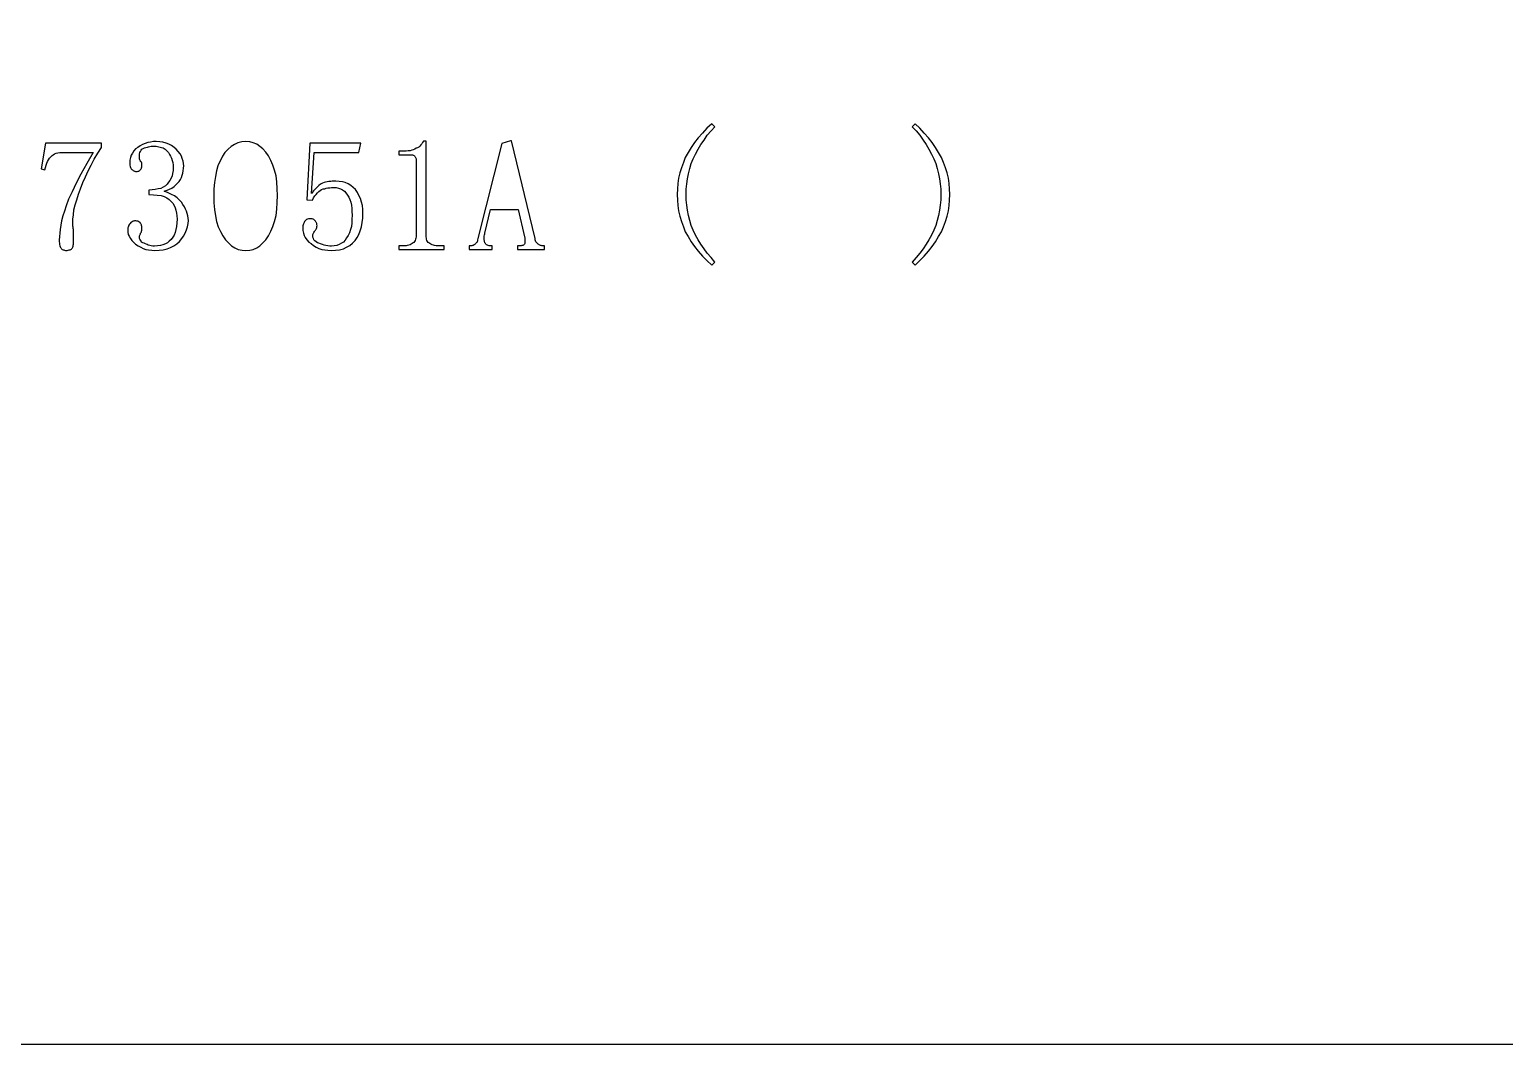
# Model space of a CAD drawing. Extents: x -166 to 204, y -124 to 146.
# Drawn here: x -73.94 to -27.52, y -124.14 to -92.19 of the extents above; entities that cross this region are included whole.
import ezdxf

# ---------------------------------------------------------------- set-up
doc = ezdxf.new("R2010")
doc.units = 0
doc.header["$MEASUREMENT"] = 0
doc.layers.get('0').update_dxf_attribs({"linetype": 'CONTINUOUS'})

msp = doc.modelspace()

# ---------------------------------------------------------------- linework, layer by layer
msp.add_lwpolyline([(-166.094004, 143.864004, -0.414214), (-164.094004, 145.863994), (-164.094004, 145.863994), (201.905996, 145.863994), (201.905996, 145.863994, -0.414214), (203.905996, 143.864004), (203.905996, 143.864004), (203.905996, -122.135996), (203.905996, -122.135996, -0.414214), (201.905996, -124.135996), (201.905996, -124.135996), (-164.094004, -124.135996), (-164.094004, -124.135996, -0.414214), (-166.094004, -122.135996), (-166.094004, -122.135996), (-166.094004, 143.864004)], format="xyb")
for points in [[(-52.49, -95.38), (-52.37, -95.25), (-52.37, -95.25), (-52.47, -95.16), (-52.47, -95.16), (-52.62, -95.3), (-52.62, -95.3), (-52.76, -95.45), (-52.76, -95.45), (-52.89, -95.6), (-52.89, -95.6), (-53.01, -95.75), (-53.01, -95.75), (-53.12, -95.9), (-53.12, -95.9), (-53.21, -96.06), (-53.21, -96.06), (-53.3, -96.22), (-53.3, -96.22), (-53.36, -96.38), (-53.36, -96.38), (-53.42, -96.54), (-53.42, -96.54), (-53.47, -96.7), (-53.47, -96.7), (-53.51, -96.87), (-53.51, -96.87), (-53.54, -97.04), (-53.54, -97.04), (-53.55, -97.21), (-53.55, -97.21), (-53.56, -97.38), (-53.56, -97.38), (-53.55, -97.56), (-53.55, -97.56), (-53.54, -97.73), (-53.54, -97.73), (-53.51, -97.9), (-53.51, -97.9), (-53.47, -98.07), (-53.47, -98.07), (-53.42, -98.23), (-53.42, -98.23), (-53.36, -98.4), (-53.36, -98.4), (-53.3, -98.56), (-53.3, -98.56), (-53.21, -98.71), (-53.21, -98.71), (-53.12, -98.87), (-53.12, -98.87), (-53.01, -99.02), (-53.01, -99.02), (-52.89, -99.17), (-52.89, -99.17), (-52.76, -99.32), (-52.76, -99.32), (-52.62, -99.46), (-52.62, -99.46), (-52.47, -99.61), (-52.47, -99.61), (-52.37, -99.51), (-52.37, -99.51), (-52.49, -99.37), (-52.49, -99.37), (-52.61, -99.23), (-52.61, -99.23), (-52.71, -99.09), (-52.71, -99.09), (-52.81, -98.95), (-52.81, -98.95), (-52.9, -98.81), (-52.9, -98.81), (-52.98, -98.66), (-52.98, -98.66), (-53.05, -98.51), (-53.05, -98.51), (-53.11, -98.36), (-53.11, -98.36), (-53.16, -98.2), (-53.16, -98.2), (-53.2, -98.04), (-53.2, -98.04), (-53.23, -97.88), (-53.23, -97.88), (-53.25, -97.72), (-53.25, -97.72), (-53.27, -97.55), (-53.27, -97.55), (-53.27, -97.38), (-53.27, -97.38), (-53.27, -97.22), (-53.27, -97.22), (-53.25, -97.05), (-53.25, -97.05), (-53.23, -96.89), (-53.23, -96.89), (-53.2, -96.73), (-53.2, -96.73), (-53.16, -96.57), (-53.16, -96.57), (-53.11, -96.41), (-53.11, -96.41), (-53.05, -96.26), (-53.05, -96.26), (-52.98, -96.11), (-52.98, -96.11), (-52.9, -95.96), (-52.9, -95.96), (-52.81, -95.81), (-52.81, -95.81), (-52.71, -95.67), (-52.71, -95.67), (-52.61, -95.52), (-52.61, -95.52), (-52.49, -95.38)], [(-46.07, -95.16), (-46.16, -95.25), (-46.16, -95.25), (-46.03, -95.38), (-46.03, -95.38), (-45.92, -95.52), (-45.92, -95.52), (-45.81, -95.67), (-45.81, -95.67), (-45.72, -95.81), (-45.72, -95.81), (-45.63, -95.96), (-45.63, -95.96), (-45.55, -96.11), (-45.55, -96.11), (-45.48, -96.26), (-45.48, -96.26), (-45.42, -96.41), (-45.42, -96.41), (-45.37, -96.57), (-45.37, -96.57), (-45.33, -96.73), (-45.33, -96.73), (-45.3, -96.89), (-45.3, -96.89), (-45.28, -97.05), (-45.28, -97.05), (-45.26, -97.22), (-45.26, -97.22), (-45.26, -97.38), (-45.26, -97.38), (-45.26, -97.55), (-45.26, -97.55), (-45.28, -97.72), (-45.28, -97.72), (-45.3, -97.88), (-45.3, -97.88), (-45.33, -98.04), (-45.33, -98.04), (-45.37, -98.2), (-45.37, -98.2), (-45.42, -98.36), (-45.42, -98.36), (-45.48, -98.51), (-45.48, -98.51), (-45.55, -98.66), (-45.55, -98.66), (-45.63, -98.81), (-45.63, -98.81), (-45.72, -98.95), (-45.72, -98.95), (-45.81, -99.09), (-45.81, -99.09), (-45.92, -99.23), (-45.92, -99.23), (-46.03, -99.37), (-46.03, -99.37), (-46.16, -99.51), (-46.16, -99.51), (-46.07, -99.61), (-46.07, -99.61), (-45.92, -99.46), (-45.92, -99.46), (-45.78, -99.32), (-45.78, -99.32), (-45.65, -99.17), (-45.65, -99.17), (-45.53, -99.02), (-45.53, -99.02), (-45.43, -98.87), (-45.43, -98.87), (-45.33, -98.71), (-45.33, -98.71), (-45.24, -98.56), (-45.24, -98.56), (-45.17, -98.4), (-45.17, -98.4), (-45.11, -98.23), (-45.11, -98.23), (-45.06, -98.07), (-45.06, -98.07), (-45.02, -97.9), (-45.02, -97.9), (-44.99, -97.73), (-44.99, -97.73), (-44.98, -97.56), (-44.98, -97.56), (-44.97, -97.38), (-44.97, -97.38), (-44.98, -97.21), (-44.98, -97.21), (-44.99, -97.04), (-44.99, -97.04), (-45.02, -96.87), (-45.02, -96.87), (-45.06, -96.7), (-45.06, -96.7), (-45.11, -96.54), (-45.11, -96.54), (-45.17, -96.38), (-45.17, -96.38), (-45.24, -96.22), (-45.24, -96.22), (-45.33, -96.06), (-45.33, -96.06), (-45.43, -95.9), (-45.43, -95.9), (-45.53, -95.75), (-45.53, -95.75), (-45.65, -95.6), (-45.65, -95.6), (-45.78, -95.45), (-45.78, -95.45), (-45.92, -95.3), (-45.92, -95.3), (-46.07, -95.16)], [(-71.79, -96.08), (-71.67, -95.9), (-71.67, -95.9), (-71.67, -95.77), (-71.67, -95.77), (-73.44, -95.77), (-73.44, -95.77), (-73.57, -96.58), (-73.57, -96.58), (-73.46, -96.61), (-73.46, -96.61), (-73.44, -96.53), (-73.44, -96.53), (-73.42, -96.46), (-73.42, -96.46), (-73.39, -96.4), (-73.39, -96.4), (-73.37, -96.34), (-73.37, -96.34), (-73.34, -96.29), (-73.34, -96.29), (-73.31, -96.24), (-73.31, -96.24), (-73.27, -96.2), (-73.27, -96.2), (-73.23, -96.16), (-73.23, -96.16), (-73.19, -96.13), (-73.19, -96.13), (-73.15, -96.1), (-73.15, -96.1), (-73.1, -96.08), (-73.1, -96.08), (-73.05, -96.07), (-73.05, -96.07), (-72.99, -96.06), (-72.99, -96.06), (-72.93, -96.06), (-72.93, -96.06), (-71.94, -96.06), (-71.94, -96.06), (-72.14, -96.41), (-72.14, -96.41), (-72.32, -96.74), (-72.32, -96.74), (-72.47, -97.03), (-72.47, -97.03), (-72.6, -97.3), (-72.6, -97.3), (-72.71, -97.53), (-72.71, -97.53), (-72.79, -97.74), (-72.79, -97.74), (-72.84, -97.91), (-72.84, -97.91), (-72.89, -98.06), (-72.89, -98.06), (-72.93, -98.21), (-72.93, -98.21), (-72.95, -98.35), (-72.95, -98.35), (-72.98, -98.48), (-72.98, -98.48), (-72.99, -98.6), (-72.99, -98.6), (-73, -98.71), (-73, -98.71), (-73.01, -98.82), (-73.01, -98.82), (-73.01, -98.87), (-73.01, -98.87), (-73, -98.92), (-73, -98.92), (-73, -98.96), (-73, -98.96), (-72.99, -99), (-72.99, -99), (-72.98, -99.03), (-72.98, -99.03), (-72.96, -99.05), (-72.96, -99.05), (-72.94, -99.07), (-72.94, -99.07), (-72.93, -99.09), (-72.93, -99.09), (-72.91, -99.11), (-72.91, -99.11), (-72.88, -99.12), (-72.88, -99.12), (-72.86, -99.13), (-72.86, -99.13), (-72.84, -99.14), (-72.84, -99.14), (-72.81, -99.15), (-72.81, -99.15), (-72.78, -99.15), (-72.78, -99.15), (-72.75, -99.15), (-72.75, -99.15), (-72.72, -99.14), (-72.72, -99.14), (-72.69, -99.13), (-72.69, -99.13), (-72.66, -99.13), (-72.66, -99.13), (-72.64, -99.11), (-72.64, -99.11), (-72.62, -99.1), (-72.62, -99.1), (-72.61, -99.08), (-72.61, -99.08), (-72.59, -99.06), (-72.59, -99.06), (-72.58, -99.04), (-72.58, -99.04), (-72.57, -99.01), (-72.57, -99.01), (-72.57, -98.98), (-72.57, -98.98), (-72.56, -98.95), (-72.56, -98.95), (-72.56, -98.91), (-72.56, -98.91), (-72.56, -98.87), (-72.56, -98.87), (-72.56, -98.82), (-72.56, -98.82), (-72.56, -98.76), (-72.56, -98.76), (-72.56, -98.71), (-72.56, -98.71), (-72.56, -98.66), (-72.56, -98.66), (-72.56, -98.61), (-72.56, -98.61), (-72.56, -98.56), (-72.56, -98.56), (-72.56, -98.52), (-72.56, -98.52), (-72.56, -98.48), (-72.56, -98.48), (-72.57, -98.45), (-72.57, -98.45), (-72.57, -98.41), (-72.57, -98.41), (-72.58, -98.38), (-72.58, -98.38), (-72.58, -98.35), (-72.58, -98.35), (-72.58, -98.32), (-72.58, -98.32), (-72.58, -98.3), (-72.58, -98.3), (-72.58, -98.16), (-72.58, -98.16), (-72.56, -98.02), (-72.56, -98.02), (-72.54, -97.87), (-72.54, -97.87), (-72.5, -97.71), (-72.5, -97.71), (-72.45, -97.55), (-72.45, -97.55), (-72.4, -97.37), (-72.4, -97.37), (-72.33, -97.2), (-72.33, -97.2), (-72.26, -97.01), (-72.26, -97.01), (-72.18, -96.83), (-72.18, -96.83), (-72.09, -96.64), (-72.09, -96.64), (-72, -96.46), (-72, -96.46), (-71.9, -96.27), (-71.9, -96.27), (-71.79, -96.08)], [(-68.95, -98.3), (-68.94, -98.2), (-68.94, -98.2), (-68.95, -98.13), (-68.95, -98.13), (-68.96, -98.05), (-68.96, -98.05), (-68.98, -97.98), (-68.98, -97.98), (-69, -97.91), (-69, -97.91), (-69.03, -97.84), (-69.03, -97.84), (-69.06, -97.77), (-69.06, -97.77), (-69.11, -97.7), (-69.11, -97.7), (-69.16, -97.62), (-69.16, -97.62), (-69.22, -97.56), (-69.22, -97.56), (-69.29, -97.49), (-69.29, -97.49), (-69.38, -97.43), (-69.38, -97.43), (-69.47, -97.38), (-69.47, -97.38), (-69.58, -97.33), (-69.58, -97.33), (-69.7, -97.28), (-69.7, -97.28), (-69.61, -97.25), (-69.61, -97.25), (-69.53, -97.22), (-69.53, -97.22), (-69.46, -97.18), (-69.46, -97.18), (-69.39, -97.13), (-69.39, -97.13), (-69.33, -97.08), (-69.33, -97.08), (-69.28, -97.03), (-69.28, -97.03), (-69.23, -96.97), (-69.23, -96.97), (-69.19, -96.91), (-69.19, -96.91), (-69.16, -96.85), (-69.16, -96.85), (-69.13, -96.78), (-69.13, -96.78), (-69.11, -96.71), (-69.11, -96.71), (-69.1, -96.64), (-69.1, -96.64), (-69.09, -96.56), (-69.09, -96.56), (-69.08, -96.48), (-69.08, -96.48), (-69.09, -96.41), (-69.09, -96.41), (-69.1, -96.33), (-69.1, -96.33), (-69.13, -96.25), (-69.13, -96.25), (-69.16, -96.18), (-69.16, -96.18), (-69.2, -96.1), (-69.2, -96.1), (-69.26, -96.03), (-69.26, -96.03), (-69.32, -95.96), (-69.32, -95.96), (-69.39, -95.9), (-69.39, -95.9), (-69.47, -95.84), (-69.47, -95.84), (-69.55, -95.8), (-69.55, -95.8), (-69.64, -95.77), (-69.64, -95.77), (-69.74, -95.74), (-69.74, -95.74), (-69.84, -95.73), (-69.84, -95.73), (-69.95, -95.72), (-69.95, -95.72), (-70.04, -95.72), (-70.04, -95.72), (-70.13, -95.74), (-70.13, -95.74), (-70.22, -95.75), (-70.22, -95.75), (-70.3, -95.78), (-70.3, -95.78), (-70.38, -95.81), (-70.38, -95.81), (-70.46, -95.85), (-70.46, -95.85), (-70.53, -95.9), (-70.53, -95.9), (-70.6, -95.95), (-70.6, -95.95), (-70.66, -96.01), (-70.66, -96.01), (-70.7, -96.08), (-70.7, -96.08), (-70.74, -96.15), (-70.74, -96.15), (-70.76, -96.22), (-70.76, -96.22), (-70.78, -96.3), (-70.78, -96.3), (-70.78, -96.38), (-70.78, -96.38), (-70.78, -96.42), (-70.78, -96.42), (-70.78, -96.46), (-70.78, -96.46), (-70.77, -96.5), (-70.77, -96.5), (-70.76, -96.53), (-70.76, -96.53), (-70.75, -96.55), (-70.75, -96.55), (-70.74, -96.58), (-70.74, -96.58), (-70.72, -96.6), (-70.72, -96.6), (-70.7, -96.61), (-70.7, -96.61), (-70.68, -96.63), (-70.68, -96.63), (-70.66, -96.64), (-70.66, -96.64), (-70.64, -96.65), (-70.64, -96.65), (-70.62, -96.65), (-70.62, -96.65), (-70.6, -96.66), (-70.6, -96.66), (-70.57, -96.66), (-70.57, -96.66), (-70.55, -96.66), (-70.55, -96.66), (-70.52, -96.65), (-70.52, -96.65), (-70.5, -96.65), (-70.5, -96.65), (-70.49, -96.64), (-70.49, -96.64), (-70.47, -96.63), (-70.47, -96.63), (-70.46, -96.61), (-70.46, -96.61), (-70.45, -96.6), (-70.45, -96.6), (-70.43, -96.58), (-70.43, -96.58), (-70.42, -96.56), (-70.42, -96.56), (-70.41, -96.54), (-70.41, -96.54), (-70.4, -96.51), (-70.4, -96.51), (-70.4, -96.49), (-70.4, -96.49), (-70.4, -96.46), (-70.4, -96.46), (-70.4, -96.43), (-70.4, -96.43), (-70.4, -96.42), (-70.4, -96.42), (-70.4, -96.41), (-70.4, -96.41), (-70.4, -96.39), (-70.4, -96.39), (-70.41, -96.38), (-70.41, -96.38), (-70.42, -96.37), (-70.42, -96.37), (-70.43, -96.36), (-70.43, -96.36), (-70.45, -96.35), (-70.45, -96.35), (-70.45, -96.33), (-70.45, -96.33), (-70.46, -96.31), (-70.46, -96.31), (-70.47, -96.29), (-70.47, -96.29), (-70.48, -96.26), (-70.48, -96.26), (-70.48, -96.22), (-70.48, -96.22), (-70.48, -96.19), (-70.48, -96.19), (-70.48, -96.15), (-70.48, -96.15), (-70.48, -96.1), (-70.48, -96.1), (-70.47, -96.06), (-70.47, -96.06), (-70.45, -96.03), (-70.45, -96.03), (-70.43, -95.99), (-70.43, -95.99), (-70.4, -95.96), (-70.4, -95.96), (-70.36, -95.94), (-70.36, -95.94), (-70.32, -95.92), (-70.32, -95.92), (-70.28, -95.9), (-70.28, -95.9), (-70.23, -95.89), (-70.23, -95.89), (-70.19, -95.88), (-70.19, -95.88), (-70.15, -95.87), (-70.15, -95.87), (-70.11, -95.86), (-70.11, -95.86), (-70.07, -95.86), (-70.07, -95.86), (-70.03, -95.86), (-70.03, -95.86), (-69.95, -95.86), (-69.95, -95.86), (-69.87, -95.88), (-69.87, -95.88), (-69.79, -95.9), (-69.79, -95.9), (-69.73, -95.92), (-69.73, -95.92), (-69.67, -95.96), (-69.67, -95.96), (-69.62, -96.01), (-69.62, -96.01), (-69.57, -96.06), (-69.57, -96.06), (-69.53, -96.12), (-69.53, -96.12), (-69.5, -96.18), (-69.5, -96.18), (-69.47, -96.24), (-69.47, -96.24), (-69.45, -96.31), (-69.45, -96.31), (-69.43, -96.38), (-69.43, -96.38), (-69.42, -96.46), (-69.42, -96.46), (-69.42, -96.53), (-69.42, -96.53), (-69.42, -96.63), (-69.42, -96.63), (-69.44, -96.72), (-69.44, -96.72), (-69.45, -96.8), (-69.45, -96.8), (-69.48, -96.87), (-69.48, -96.87), (-69.52, -96.94), (-69.52, -96.94), (-69.56, -97), (-69.56, -97), (-69.61, -97.06), (-69.61, -97.06), (-69.66, -97.11), (-69.66, -97.11), (-69.73, -97.15), (-69.73, -97.15), (-69.81, -97.19), (-69.81, -97.19), (-69.89, -97.21), (-69.89, -97.21), (-69.98, -97.23), (-69.98, -97.23), (-70.08, -97.24), (-70.08, -97.24), (-70.18, -97.25), (-70.18, -97.25), (-70.18, -97.38), (-70.18, -97.38), (-70.04, -97.39), (-70.04, -97.39), (-69.92, -97.4), (-69.92, -97.4), (-69.8, -97.42), (-69.8, -97.42), (-69.7, -97.45), (-69.7, -97.45), (-69.62, -97.49), (-69.62, -97.49), (-69.54, -97.54), (-69.54, -97.54), (-69.48, -97.6), (-69.48, -97.6), (-69.43, -97.66), (-69.43, -97.66), (-69.39, -97.73), (-69.39, -97.73), (-69.36, -97.8), (-69.36, -97.8), (-69.33, -97.88), (-69.33, -97.88), (-69.31, -97.97), (-69.31, -97.97), (-69.3, -98.06), (-69.3, -98.06), (-69.29, -98.16), (-69.29, -98.16), (-69.3, -98.28), (-69.3, -98.28), (-69.31, -98.39), (-69.31, -98.39), (-69.33, -98.49), (-69.33, -98.49), (-69.36, -98.58), (-69.36, -98.58), (-69.39, -98.66), (-69.39, -98.66), (-69.43, -98.73), (-69.43, -98.73), (-69.48, -98.8), (-69.48, -98.8), (-69.54, -98.85), (-69.54, -98.85), (-69.6, -98.9), (-69.6, -98.9), (-69.66, -98.94), (-69.66, -98.94), (-69.74, -98.97), (-69.74, -98.97), (-69.82, -98.99), (-69.82, -98.99), (-69.91, -99), (-69.91, -99), (-70.01, -99.01), (-70.01, -99.01), (-70.06, -99.01), (-70.06, -99.01), (-70.11, -99), (-70.11, -99), (-70.15, -98.99), (-70.15, -98.99), (-70.2, -98.98), (-70.2, -98.98), (-70.24, -98.96), (-70.24, -98.96), (-70.29, -98.94), (-70.29, -98.94), (-70.33, -98.92), (-70.33, -98.92), (-70.37, -98.9), (-70.37, -98.9), (-70.41, -98.88), (-70.41, -98.88), (-70.43, -98.85), (-70.43, -98.85), (-70.45, -98.82), (-70.45, -98.82), (-70.47, -98.79), (-70.47, -98.79), (-70.48, -98.77), (-70.48, -98.77), (-70.48, -98.73), (-70.48, -98.73), (-70.48, -98.72), (-70.48, -98.72), (-70.48, -98.7), (-70.48, -98.7), (-70.48, -98.68), (-70.48, -98.68), (-70.47, -98.66), (-70.47, -98.66), (-70.46, -98.64), (-70.46, -98.64), (-70.45, -98.62), (-70.45, -98.62), (-70.45, -98.6), (-70.45, -98.6), (-70.43, -98.58), (-70.43, -98.58), (-70.42, -98.56), (-70.42, -98.56), (-70.41, -98.54), (-70.41, -98.54), (-70.4, -98.51), (-70.4, -98.51), (-70.4, -98.49), (-70.4, -98.49), (-70.4, -98.46), (-70.4, -98.46), (-70.4, -98.43), (-70.4, -98.43), (-70.4, -98.42), (-70.4, -98.42), (-70.4, -98.4), (-70.4, -98.4), (-70.4, -98.38), (-70.4, -98.38), (-70.41, -98.37), (-70.41, -98.37), (-70.42, -98.34), (-70.42, -98.34), (-70.43, -98.32), (-70.43, -98.32), (-70.45, -98.3), (-70.45, -98.3), (-70.46, -98.27), (-70.46, -98.27), (-70.48, -98.25), (-70.48, -98.25), (-70.5, -98.24), (-70.5, -98.24), (-70.53, -98.22), (-70.53, -98.22), (-70.56, -98.22), (-70.56, -98.22), (-70.59, -98.21), (-70.59, -98.21), (-70.62, -98.21), (-70.62, -98.21), (-70.64, -98.21), (-70.64, -98.21), (-70.66, -98.22), (-70.66, -98.22), (-70.68, -98.22), (-70.68, -98.22), (-70.71, -98.24), (-70.71, -98.24), (-70.73, -98.25), (-70.73, -98.25), (-70.75, -98.27), (-70.75, -98.27), (-70.77, -98.3), (-70.77, -98.3), (-70.79, -98.32), (-70.79, -98.32), (-70.81, -98.35), (-70.81, -98.35), (-70.82, -98.38), (-70.82, -98.38), (-70.83, -98.41), (-70.83, -98.41), (-70.84, -98.43), (-70.84, -98.43), (-70.84, -98.47), (-70.84, -98.47), (-70.85, -98.5), (-70.85, -98.5), (-70.84, -98.57), (-70.84, -98.57), (-70.83, -98.64), (-70.83, -98.64), (-70.8, -98.7), (-70.8, -98.7), (-70.76, -98.77), (-70.76, -98.77), (-70.72, -98.83), (-70.72, -98.83), (-70.66, -98.89), (-70.66, -98.89), (-70.6, -98.95), (-70.6, -98.95), (-70.52, -99), (-70.52, -99), (-70.44, -99.04), (-70.44, -99.04), (-70.36, -99.08), (-70.36, -99.08), (-70.28, -99.11), (-70.28, -99.11), (-70.19, -99.13), (-70.19, -99.13), (-70.09, -99.14), (-70.09, -99.14), (-70, -99.15), (-70, -99.15), (-69.86, -99.14), (-69.86, -99.14), (-69.73, -99.12), (-69.73, -99.12), (-69.61, -99.09), (-69.61, -99.09), (-69.5, -99.05), (-69.5, -99.05), (-69.4, -99), (-69.4, -99), (-69.3, -98.94), (-69.3, -98.94), (-69.22, -98.86), (-69.22, -98.86), (-69.15, -98.77), (-69.15, -98.77), (-69.09, -98.69), (-69.09, -98.69), (-69.04, -98.6), (-69.04, -98.6), (-69, -98.5), (-69, -98.5), (-68.97, -98.4), (-68.97, -98.4), (-68.95, -98.3)], [(-67.13, -95.72), (-67.26, -95.73), (-67.26, -95.73), (-67.38, -95.76), (-67.38, -95.76), (-67.49, -95.81), (-67.49, -95.81), (-67.59, -95.87), (-67.59, -95.87), (-67.69, -95.96), (-67.69, -95.96), (-67.79, -96.06), (-67.79, -96.06), (-67.87, -96.18), (-67.87, -96.18), (-68.01, -96.48), (-68.01, -96.48), (-68.05, -96.64), (-68.05, -96.64), (-68.09, -96.82), (-68.09, -96.82), (-68.12, -97.01), (-68.12, -97.01), (-68.14, -97.21), (-68.14, -97.21), (-68.14, -97.65), (-68.14, -97.65), (-68.12, -97.86), (-68.12, -97.86), (-68.09, -98.05), (-68.09, -98.05), (-68.05, -98.23), (-68.05, -98.23), (-68, -98.4), (-68, -98.4), (-67.93, -98.55), (-67.93, -98.55), (-67.86, -98.68), (-67.86, -98.68), (-67.77, -98.81), (-67.77, -98.81), (-67.68, -98.91), (-67.68, -98.91), (-67.58, -99), (-67.58, -99), (-67.48, -99.06), (-67.48, -99.06), (-67.37, -99.11), (-67.37, -99.11), (-67.25, -99.14), (-67.25, -99.14), (-67.13, -99.15), (-67.13, -99.15), (-67.01, -99.14), (-67.01, -99.14), (-66.9, -99.11), (-66.9, -99.11), (-66.79, -99.06), (-66.79, -99.06), (-66.69, -99), (-66.69, -99), (-66.5, -98.81), (-66.5, -98.81), (-66.42, -98.68), (-66.42, -98.68), (-66.34, -98.54), (-66.34, -98.54), (-66.28, -98.39), (-66.28, -98.39), (-66.23, -98.23), (-66.23, -98.23), (-66.18, -98.04), (-66.18, -98.04), (-66.16, -97.85), (-66.16, -97.85), (-66.14, -97.64), (-66.14, -97.64), (-66.13, -97.42), (-66.13, -97.42), (-66.14, -97.2), (-66.14, -97.2), (-66.16, -96.99), (-66.16, -96.99), (-66.18, -96.8), (-66.18, -96.8), (-66.23, -96.62), (-66.23, -96.62), (-66.28, -96.46), (-66.28, -96.46), (-66.34, -96.31), (-66.34, -96.31), (-66.42, -96.17), (-66.42, -96.17), (-66.5, -96.05), (-66.5, -96.05), (-66.6, -95.95), (-66.6, -95.95), (-66.69, -95.87), (-66.69, -95.87), (-66.79, -95.8), (-66.79, -95.8), (-66.9, -95.76), (-66.9, -95.76), (-67.01, -95.73), (-67.01, -95.73), (-67.13, -95.72)], [(-64.19, -96.97), (-64.3, -96.96), (-64.3, -96.96), (-64.35, -96.96), (-64.35, -96.96), (-64.41, -96.96), (-64.41, -96.96), (-64.46, -96.97), (-64.46, -96.97), (-64.52, -96.97), (-64.52, -96.97), (-64.57, -96.98), (-64.57, -96.98), (-64.62, -97), (-64.62, -97), (-64.67, -97.01), (-64.67, -97.01), (-64.72, -97.03), (-64.72, -97.03), (-64.78, -97.06), (-64.78, -97.06), (-64.83, -97.1), (-64.83, -97.1), (-64.89, -97.15), (-64.89, -97.15), (-64.94, -97.21), (-64.94, -97.21), (-65, -97.27), (-65, -97.27), (-65.06, -97.35), (-65.06, -97.35), (-64.98, -96.06), (-64.98, -96.06), (-63.57, -96.06), (-63.57, -96.06), (-63.51, -95.77), (-63.51, -95.77), (-65.12, -95.77), (-65.12, -95.77), (-65.21, -97.55), (-65.21, -97.55), (-65.03, -97.56), (-65.03, -97.56), (-65, -97.49), (-65, -97.49), (-64.96, -97.43), (-64.96, -97.43), (-64.92, -97.38), (-64.92, -97.38), (-64.88, -97.33), (-64.88, -97.33), (-64.83, -97.29), (-64.83, -97.29), (-64.79, -97.26), (-64.79, -97.26), (-64.75, -97.23), (-64.75, -97.23), (-64.7, -97.21), (-64.7, -97.21), (-64.65, -97.2), (-64.65, -97.2), (-64.6, -97.18), (-64.6, -97.18), (-64.55, -97.17), (-64.55, -97.17), (-64.49, -97.17), (-64.49, -97.17), (-64.43, -97.16), (-64.43, -97.16), (-64.37, -97.16), (-64.37, -97.16), (-64.29, -97.16), (-64.29, -97.16), (-64.22, -97.18), (-64.22, -97.18), (-64.15, -97.2), (-64.15, -97.2), (-64.09, -97.24), (-64.09, -97.24), (-64.03, -97.28), (-64.03, -97.28), (-63.98, -97.33), (-63.98, -97.33), (-63.93, -97.4), (-63.93, -97.4), (-63.89, -97.47), (-63.89, -97.47), (-63.86, -97.54), (-63.86, -97.54), (-63.83, -97.63), (-63.83, -97.63), (-63.81, -97.72), (-63.81, -97.72), (-63.8, -97.82), (-63.8, -97.82), (-63.79, -97.92), (-63.79, -97.92), (-63.78, -98.03), (-63.78, -98.03), (-63.79, -98.16), (-63.79, -98.16), (-63.8, -98.28), (-63.8, -98.28), (-63.81, -98.39), (-63.81, -98.39), (-63.84, -98.49), (-63.84, -98.49), (-63.87, -98.59), (-63.87, -98.59), (-63.91, -98.67), (-63.91, -98.67), (-63.96, -98.75), (-63.96, -98.75), (-64.01, -98.82), (-64.01, -98.82), (-64.06, -98.88), (-64.06, -98.88), (-64.12, -98.92), (-64.12, -98.92), (-64.19, -98.96), (-64.19, -98.96), (-64.27, -98.99), (-64.27, -98.99), (-64.35, -99), (-64.35, -99), (-64.43, -99.01), (-64.43, -99.01), (-64.49, -99.01), (-64.49, -99.01), (-64.55, -99), (-64.55, -99), (-64.61, -98.99), (-64.61, -98.99), (-64.67, -98.98), (-64.67, -98.98), (-64.72, -98.96), (-64.72, -98.96), (-64.78, -98.94), (-64.78, -98.94), (-64.83, -98.92), (-64.83, -98.92), (-64.88, -98.9), (-64.88, -98.9), (-64.92, -98.87), (-64.92, -98.87), (-64.96, -98.84), (-64.96, -98.84), (-64.99, -98.81), (-64.99, -98.81), (-65, -98.77), (-65, -98.77), (-65.02, -98.73), (-65.02, -98.73), (-65.02, -98.68), (-65.02, -98.68), (-65.02, -98.66), (-65.02, -98.66), (-65.02, -98.64), (-65.02, -98.64), (-65.01, -98.62), (-65.01, -98.62), (-65, -98.6), (-65, -98.6), (-64.99, -98.58), (-64.99, -98.58), (-64.97, -98.55), (-64.97, -98.55), (-64.96, -98.53), (-64.96, -98.53), (-64.94, -98.51), (-64.94, -98.51), (-64.93, -98.49), (-64.93, -98.49), (-64.92, -98.47), (-64.92, -98.47), (-64.91, -98.45), (-64.91, -98.45), (-64.9, -98.42), (-64.9, -98.42), (-64.9, -98.39), (-64.9, -98.39), (-64.89, -98.36), (-64.89, -98.36), (-64.9, -98.34), (-64.9, -98.34), (-64.9, -98.32), (-64.9, -98.32), (-64.9, -98.3), (-64.9, -98.3), (-64.91, -98.28), (-64.91, -98.28), (-64.92, -98.26), (-64.92, -98.26), (-64.93, -98.24), (-64.93, -98.24), (-64.94, -98.22), (-64.94, -98.22), (-64.96, -98.2), (-64.96, -98.2), (-64.97, -98.19), (-64.97, -98.19), (-64.99, -98.17), (-64.99, -98.17), (-65.01, -98.16), (-65.01, -98.16), (-65.04, -98.15), (-65.04, -98.15), (-65.06, -98.15), (-65.06, -98.15), (-65.09, -98.15), (-65.09, -98.15), (-65.13, -98.15), (-65.13, -98.15), (-65.16, -98.15), (-65.16, -98.15), (-65.19, -98.16), (-65.19, -98.16), (-65.22, -98.17), (-65.22, -98.17), (-65.24, -98.19), (-65.24, -98.19), (-65.26, -98.21), (-65.26, -98.21), (-65.28, -98.23), (-65.28, -98.23), (-65.3, -98.26), (-65.3, -98.26), (-65.31, -98.29), (-65.31, -98.29), (-65.32, -98.31), (-65.32, -98.31), (-65.33, -98.34), (-65.33, -98.34), (-65.34, -98.37), (-65.34, -98.37), (-65.34, -98.4), (-65.34, -98.4), (-65.34, -98.43), (-65.34, -98.43), (-65.34, -98.52), (-65.34, -98.52), (-65.32, -98.6), (-65.32, -98.6), (-65.3, -98.67), (-65.3, -98.67), (-65.26, -98.74), (-65.26, -98.74), (-65.21, -98.81), (-65.21, -98.81), (-65.15, -98.88), (-65.15, -98.88), (-65.08, -98.93), (-65.08, -98.93), (-65, -98.99), (-65, -98.99), (-64.92, -99.04), (-64.92, -99.04), (-64.83, -99.08), (-64.83, -99.08), (-64.74, -99.11), (-64.74, -99.11), (-64.64, -99.13), (-64.64, -99.13), (-64.55, -99.14), (-64.55, -99.14), (-64.44, -99.15), (-64.44, -99.15), (-64.31, -99.14), (-64.31, -99.14), (-64.18, -99.12), (-64.18, -99.12), (-64.06, -99.09), (-64.06, -99.09), (-63.96, -99.04), (-63.96, -99.04), (-63.86, -98.99), (-63.86, -98.99), (-63.77, -98.92), (-63.77, -98.92), (-63.69, -98.83), (-63.69, -98.83), (-63.63, -98.74), (-63.63, -98.74), (-63.57, -98.64), (-63.57, -98.64), (-63.53, -98.53), (-63.53, -98.53), (-63.49, -98.4), (-63.49, -98.4), (-63.47, -98.27), (-63.47, -98.27), (-63.45, -98.13), (-63.45, -98.13), (-63.45, -97.98), (-63.45, -97.98), (-63.45, -97.86), (-63.45, -97.86), (-63.46, -97.73), (-63.46, -97.73), (-63.49, -97.62), (-63.49, -97.62), (-63.52, -97.51), (-63.52, -97.51), (-63.57, -97.41), (-63.57, -97.41), (-63.62, -97.32), (-63.62, -97.32), (-63.68, -97.23), (-63.68, -97.23), (-63.75, -97.16), (-63.75, -97.16), (-63.83, -97.1), (-63.83, -97.1), (-63.91, -97.05), (-63.91, -97.05), (-64, -97.01), (-64, -97.01), (-64.09, -96.98), (-64.09, -96.98), (-64.19, -96.97)], [(-61.46, -98.67), (-61.46, -95.71), (-61.46, -95.71), (-61.54, -95.71), (-61.54, -95.71), (-61.57, -95.75), (-61.57, -95.75), (-61.59, -95.79), (-61.59, -95.79), (-61.62, -95.82), (-61.62, -95.82), (-61.65, -95.86), (-61.65, -95.86), (-61.69, -95.89), (-61.69, -95.89), (-61.73, -95.91), (-61.73, -95.91), (-61.77, -95.93), (-61.77, -95.93), (-61.81, -95.96), (-61.81, -95.96), (-61.86, -95.98), (-61.86, -95.98), (-61.91, -95.99), (-61.91, -95.99), (-61.96, -96.01), (-61.96, -96.01), (-62.02, -96.01), (-62.02, -96.01), (-62.08, -96.02), (-62.08, -96.02), (-62.14, -96.02), (-62.14, -96.02), (-62.32, -96.02), (-62.32, -96.02), (-62.32, -96.13), (-62.32, -96.13), (-61.97, -96.13), (-61.97, -96.13), (-61.94, -96.13), (-61.94, -96.13), (-61.92, -96.14), (-61.92, -96.14), (-61.89, -96.14), (-61.89, -96.14), (-61.87, -96.15), (-61.87, -96.15), (-61.85, -96.15), (-61.85, -96.15), (-61.83, -96.16), (-61.83, -96.16), (-61.82, -96.17), (-61.82, -96.17), (-61.81, -96.19), (-61.81, -96.19), (-61.8, -96.2), (-61.8, -96.2), (-61.79, -96.22), (-61.79, -96.22), (-61.78, -96.24), (-61.78, -96.24), (-61.77, -96.26), (-61.77, -96.26), (-61.77, -96.29), (-61.77, -96.29), (-61.77, -96.31), (-61.77, -96.31), (-61.77, -98.67), (-61.77, -98.67), (-61.77, -98.72), (-61.77, -98.72), (-61.78, -98.76), (-61.78, -98.76), (-61.79, -98.79), (-61.79, -98.79), (-61.8, -98.83), (-61.8, -98.83), (-61.82, -98.86), (-61.82, -98.86), (-61.84, -98.89), (-61.84, -98.89), (-61.87, -98.91), (-61.87, -98.91), (-61.9, -98.93), (-61.9, -98.93), (-61.93, -98.95), (-61.93, -98.95), (-61.96, -98.97), (-61.96, -98.97), (-62, -98.98), (-62, -98.98), (-62.05, -98.99), (-62.05, -98.99), (-62.09, -99), (-62.09, -99), (-62.14, -99), (-62.14, -99), (-62.32, -99), (-62.32, -99), (-62.32, -99.11), (-62.32, -99.11), (-60.89, -99.11), (-60.89, -99.11), (-60.89, -99), (-60.89, -99), (-61.09, -99), (-61.09, -99), (-61.14, -99), (-61.14, -99), (-61.19, -98.99), (-61.19, -98.99), (-61.23, -98.98), (-61.23, -98.98), (-61.27, -98.97), (-61.27, -98.97), (-61.31, -98.95), (-61.31, -98.95), (-61.34, -98.93), (-61.34, -98.93), (-61.37, -98.91), (-61.37, -98.91), (-61.39, -98.89), (-61.39, -98.89), (-61.41, -98.86), (-61.41, -98.86), (-61.43, -98.83), (-61.43, -98.83), (-61.44, -98.79), (-61.44, -98.79), (-61.45, -98.76), (-61.45, -98.76), (-61.46, -98.72), (-61.46, -98.72), (-61.46, -98.67)], [(-58.77, -95.69), (-58.8, -95.69), (-58.8, -95.69), (-59.07, -95.78), (-59.07, -95.78), (-59.83, -98.77), (-59.83, -98.77), (-59.84, -98.81), (-59.84, -98.81), (-59.84, -98.84), (-59.84, -98.84), (-59.85, -98.87), (-59.85, -98.87), (-59.86, -98.89), (-59.86, -98.89), (-59.88, -98.91), (-59.88, -98.91), (-59.89, -98.93), (-59.89, -98.93), (-59.91, -98.95), (-59.91, -98.95), (-59.93, -98.96), (-59.93, -98.96), (-59.94, -98.97), (-59.94, -98.97), (-59.98, -98.99), (-59.98, -98.99), (-60, -98.99), (-60, -98.99), (-60.02, -99), (-60.02, -99), (-60.1, -99), (-60.1, -99), (-60.1, -99.11), (-60.1, -99.11), (-59.38, -99.11), (-59.38, -99.11), (-59.38, -99), (-59.38, -99), (-59.47, -99), (-59.47, -99), (-59.56, -98.97), (-59.56, -98.97), (-59.58, -98.95), (-59.58, -98.95), (-59.59, -98.93), (-59.59, -98.93), (-59.61, -98.91), (-59.61, -98.91), (-59.61, -98.89), (-59.61, -98.89), (-59.62, -98.87), (-59.62, -98.87), (-59.62, -98.84), (-59.62, -98.84), (-59.63, -98.82), (-59.63, -98.82), (-59.63, -98.7), (-59.63, -98.7), (-59.62, -98.65), (-59.62, -98.65), (-59.61, -98.62), (-59.61, -98.62), (-59.61, -98.6), (-59.61, -98.6), (-59.43, -97.86), (-59.43, -97.86), (-58.56, -97.86), (-58.56, -97.86), (-58.36, -98.72), (-58.36, -98.72), (-58.35, -98.74), (-58.35, -98.74), (-58.35, -98.93), (-58.35, -98.93), (-58.36, -98.95), (-58.36, -98.95), (-58.39, -98.98), (-58.39, -98.98), (-58.41, -98.99), (-58.41, -98.99), (-58.44, -98.99), (-58.44, -98.99), (-58.47, -99), (-58.47, -99), (-58.58, -99), (-58.58, -99), (-58.58, -99.11), (-58.58, -99.11), (-57.73, -99.11), (-57.73, -99.11), (-57.73, -99), (-57.73, -99), (-57.82, -99), (-57.82, -99), (-57.84, -98.99), (-57.84, -98.99), (-57.86, -98.99), (-57.86, -98.99), (-57.9, -98.97), (-57.9, -98.97), (-57.91, -98.96), (-57.91, -98.96), (-57.93, -98.95), (-57.93, -98.95), (-57.97, -98.91), (-57.97, -98.91), (-57.98, -98.89), (-57.98, -98.89), (-58, -98.87), (-58, -98.87), (-58.02, -98.81), (-58.02, -98.81), (-58.03, -98.77), (-58.03, -98.77), (-58.77, -95.69)]]:
    msp.add_lwpolyline(points)

doc.saveas('drawing.dxf')
